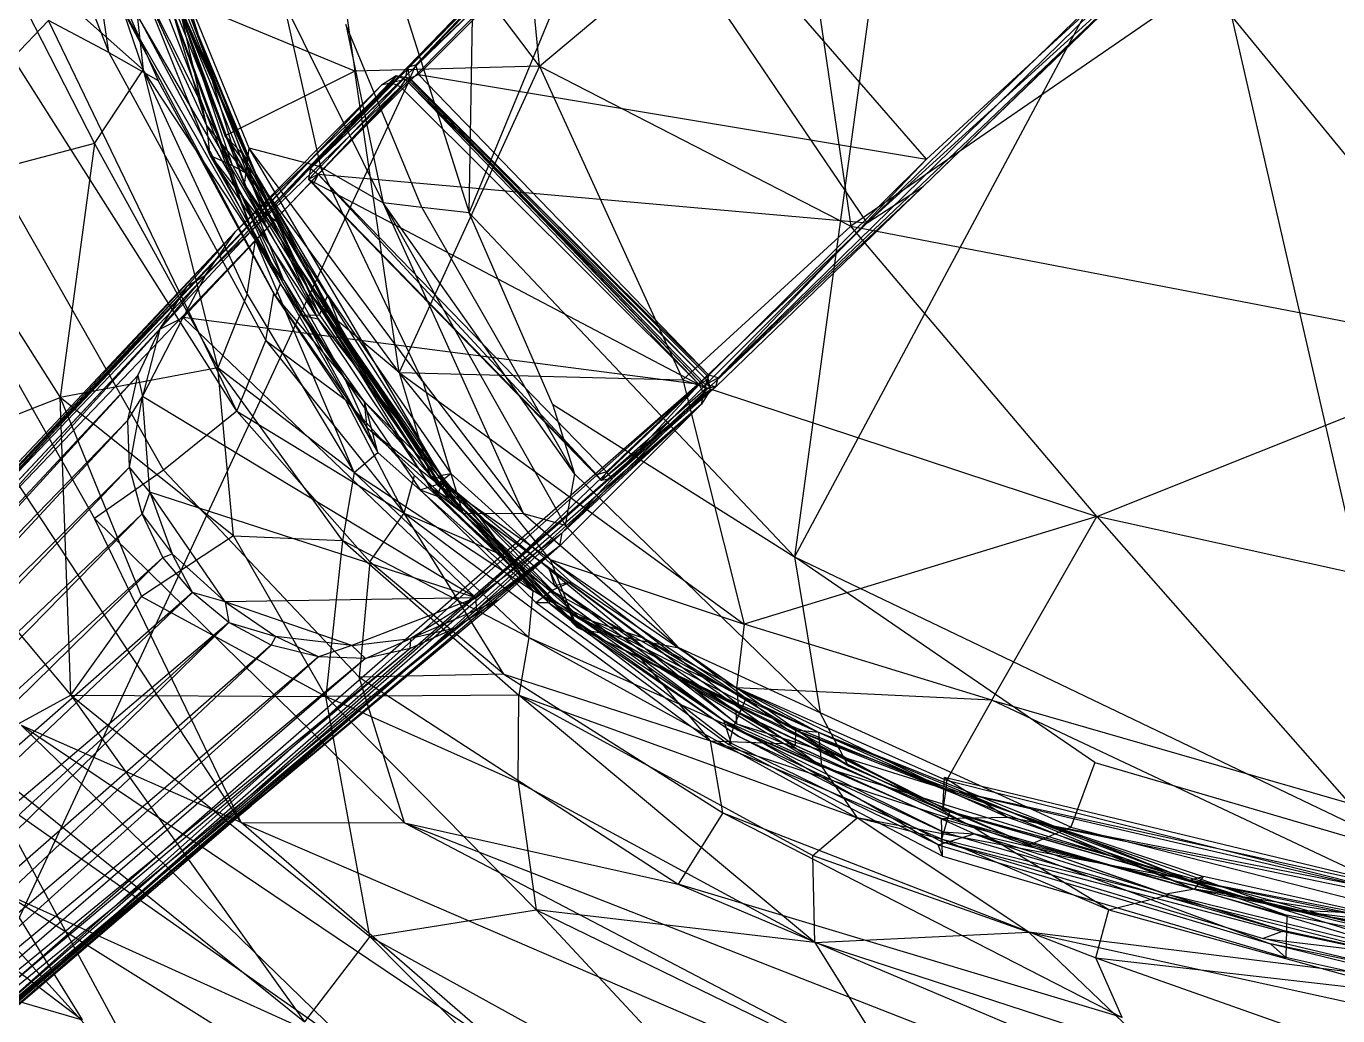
# Model space of a CAD drawing. Extents: x 11992 to 29481, y -6727 to 6811.
# Drawn here: x 17028.3 to 17141.1, y -1357.7 to -1272.6 of the extents above; entities that cross this region are included whole.
import ezdxf

# ---------------------------------------------------------------- set-up
doc = ezdxf.new("R2010")
doc.units = 0
doc.header["$MEASUREMENT"] = 0
doc.layers.get('0').update_dxf_attribs({"color": 8, "linetype": 'CONTINUOUS'})

msp = doc.modelspace()

# ---------------------------------------------------------------- linework, layer by layer
for p, q in [((17066.38, -1288.69, -2066.85), (17070.26, -1058.35, -2066.75)), ((17066.38, -1288.69, -2066.85), (17114.25, -1172.53, -2064.05)), ((17114.25, -1172.53, -2064.05), (17094.37, -1318.26, -2065.02)), ((17072.42, -1276.05, -1987.05), (17067.12, -1219.54, -1983.38)), ((17061.8, -1275.95, -2066.36), (17098.42, -1238.43, -2066.03)), ((17052.62, -1249.84, -1991.11), (17056.55, -1276.49, -1994.28)), ((17072.42, -1276.05, -1987.05), (17052.62, -1249.84, -1991.11)), ((17031.07, -1255.19, -1947.44), (17038.34, -1276.37, -1948.27)), ((17043.82, -1281.18, -2006.27), (17036.13, -1255.57, -2007.04)), ((17128.14, -1255.13, -2063.41), (17094.37, -1318.26, -2065.02)), ((17128.14, -1255.13, -2063.41), (17148.58, -1344.26, -2063.88)), ((17061.08, -1276.14, -2067.15), (17080.25, -1256.31, -2067.24)), ((17061.8, -1275.95, -2066.36), (17080.25, -1256.31, -2067.24)), ((17061.8, -1275.95, -2066.36), (17081.98, -1256.72, -2065.64)), ((17062.02, -1276.79, -2065.98), (17081.98, -1256.72, -2065.64)), ((17105.71, -1284.06, -2065.64), (17081.98, -1256.72, -2065.64)), ((17028.69, -1257.78, -2058.94), (17035.37, -1274.9, -2059.13)), ((17072.42, -1276.05, -1987.05), (17094.45, -1257.58, -1979.5)), ((17094.45, -1257.58, -1979.5), (17099.22, -1289.81, -1982.55)), ((17052.72, -1284.85, -2112.26), (17079.7, -1258.65, -2113.77)), ((17053.38, -1285.36, -2113.44), (17079.7, -1258.65, -2113.77)), ((17100.61, -1289.53, -2113.77), (17079.7, -1258.65, -2113.77)), ((17052.72, -1284.85, -2112.26), (17077.36, -1259.59, -2112.16)), ((17061.08, -1276.14, -2067.15), (17077.36, -1259.59, -2112.16)), ((17036.72, -1262.07, -1978.47), (17038.34, -1276.37, -1948.27)), ((17036.72, -1262.07, -1978.47), (17047.98, -1291.04, -1978.6)), ((17047.98, -1291.04, -1978.6), (17037.53, -1262.26, -2010.36)), ((17037.53, -1262.26, -2010.36), (17046.46, -1286.49, -2024.39)), ((17050.44, -1294.5, -2005.25), (17037.53, -1262.26, -2010.36)), ((17024.74, -1264.33, -1905.97), (17038.34, -1276.37, -1948.27)), ((17024.74, -1264.33, -1905.97), (17034.13, -1282.71, -1913.79)), ((17033.84, -1264.15, -2053.99), (17039.62, -1277.29, -2054.26)), ((17035.37, -1274.9, -2059.13), (17033.84, -1264.15, -2053.99)), ((17039.24, -1264.59, -2012.28), (17047.65, -1285.53, -2013.67)), ((17046.01, -1284.62, -2012.48), (17039.24, -1264.59, -2012.28)), ((17126.93, -1264.55, -2066), (17087.8, -1302.88, -2066.36)), ((17126.93, -1264.55, -2066), (17105.71, -1284.06, -2065.64)), ((17046.75, -1341.13, -2070.78), (16996.96, -1265.52, -2070.35)), ((17125.34, -1265.46, -2113.59), (17100.61, -1289.53, -2113.77)), ((17059.34, -1266.45, -2066.95), (17066.38, -1288.69, -2066.85)), ((17087.6, -1303.65, -2067.2), (17125.99, -1266.53, -2067.24)), ((17087.8, -1302.88, -2066.36), (17125.99, -1266.53, -2067.24)), ((17126.41, -1266.1, -2112.63), (17100.61, -1289.53, -2113.77)), ((17126.41, -1266.1, -2112.63), (17105.43, -1286.41, -2112.22)), ((17125.99, -1266.53, -2067.24), (17105.43, -1286.41, -2112.22)), ((17007.85, -1268.55, -2069.93), (17034.14, -1314.98, -2070.36)), ((17043.82, -1281.18, -2006.27), (17038.13, -1268.94, -2007.81)), ((17038.13, -1268.94, -2007.81), (17046.01, -1284.62, -2012.48)), ((17044.1, -1283.74, -2008.18), (17038.13, -1268.94, -2007.81)), ((17129.62, -1268.9, -1974.66), (17099.22, -1289.81, -1982.55)), ((17129.62, -1268.9, -1974.66), (17155.69, -1300.72, -1976.81)), ((17050.15, -1294.77, -2048.01), (17036.1, -1270.27, -2054.07)), ((17049.71, -1295.84, -2054.86), (17036.1, -1270.27, -2054.07)), ((17040.82, -1269.46, -2012.16), (17047.06, -1286.28, -2013.65)), ((17040.82, -1269.46, -2012.16), (17048.6, -1288.5, -2012.23)), ((17047.41, -1284.18, -2007.78), (17040.98, -1270.05, -2006.82)), ((17056.55, -1276.49, -1994.28), (17040.98, -1270.05, -2006.82)), ((17045.38, -1282.05, -2006.88), (17040.98, -1270.05, -2006.82)), ((17041.76, -1270.1, -2012.37), (17046.63, -1282.97, -2012.84)), ((17047.39, -1285, -2012.88), (17041.76, -1270.1, -2012.37)), ((17047.45, -1283.11, -2027.38), (17041.89, -1269.53, -2022.95)), ((17047.06, -1286.28, -2013.65), (17041.89, -1269.53, -2022.95)), ((17041.41, -1270.73, -2006.81), (17048.95, -1287.46, -2007.07)), ((17043.82, -1281.18, -2006.27), (17041.41, -1270.73, -2006.81)), ((17047.41, -1284.18, -2007.78), (17042.13, -1271.17, -2007.78)), ((17042.13, -1271.17, -2007.78), (17047.97, -1285.22, -2007.86)), ((17050.38, -1270.48, -2055.82), (17058.99, -1287.81, -2061.53)), ((17050.38, -1270.48, -2055.82), (17053.58, -1284.72, -2050.11)), ((17027.12, -1275.34, -2065.5), (17030.18, -1272.13, -2062.49)), ((17035.37, -1274.9, -2059.13), (17030.18, -1272.13, -2062.49)), ((17046.4, -1305.75, -2064.95), (17030.18, -1272.13, -2062.49)), ((17037.96, -1271.91, -2047.29), (17050.15, -1294.77, -2048.01)), ((17046.46, -1286.49, -2024.39), (17037.96, -1271.91, -2047.29)), ((17062.29, -1288.23, -2065.4), (17055.77, -1272.47, -2065.23)), ((17055.77, -1272.47, -2065.23), (17058.99, -1287.81, -2061.53)), ((17035.37, -1274.9, -2059.13), (17039.62, -1277.29, -2054.26)), ((17035.37, -1274.9, -2059.13), (17048.89, -1299.65, -2059.83)), ((17046.4, -1305.75, -2064.95), (17027.12, -1275.34, -2065.5)), ((17072.42, -1276.05, -1987.05), (17056.55, -1276.49, -1994.28)), ((17072.42, -1276.05, -1987.05), (17060.36, -1302.41, -2001.41)), ((17061.08, -1276.14, -2067.15), (17061.8, -1275.95, -2066.36)), ((17061.8, -1275.95, -2066.36), (17061.24, -1277.14, -2066.46)), ((17062.02, -1276.79, -2065.98), (17061.8, -1275.95, -2066.36)), ((17072.42, -1276.05, -1987.05), (17084.75, -1303.04, -1989.67)), ((17072.42, -1276.05, -1987.05), (17099.22, -1289.81, -1982.55)), ((17060.1, -1276.88, -2067.28), (17002.1, -1337.64, -2360.91)), ((17060.1, -1276.88, -2067.28), (17003.16, -1337.84, -2360.97)), ((17061.3, -1277.13, -2067.17), (17003.16, -1337.84, -2360.97)), ((17020.79, -1276.98, -2068.55), (17040.08, -1310.81, -2069.04)), ((17061.3, -1277.13, -2067.17), (17023.64, -1357.91, -2361.45)), ((17034.13, -1282.71, -1913.79), (17038.34, -1276.37, -1948.27)), ((17047.98, -1291.04, -1978.6), (17038.34, -1276.37, -1948.27)), ((17038.34, -1276.37, -1948.27), (17044.76, -1302.02, -1915.23)), ((17047.28, -1295.66, -1948.66), (17038.34, -1276.37, -1948.27)), ((17056.55, -1276.49, -1994.28), (17045.38, -1282.05, -2006.88)), ((17060.91, -1276.98, -2067.1), (17052.55, -1285.82, -2112.65)), ((17061.08, -1276.14, -2067.15), (17052.72, -1284.85, -2112.26)), ((17052.72, -1284.85, -2112.26), (17060.91, -1276.98, -2067.1)), ((17060.36, -1302.41, -2001.41), (17056.55, -1276.49, -1994.28)), ((17060.1, -1276.88, -2067.28), (17058.82, -1277.69, -2067.13)), ((17060.1, -1276.88, -2067.28), (17059.66, -1277.5, -2066.26)), ((17060.91, -1277.21, -2066.29), (17059.66, -1277.5, -2066.26)), ((17061.3, -1277.13, -2067.17), (17060.1, -1276.88, -2067.28)), ((17060.91, -1277.21, -2066.29), (17060.1, -1276.88, -2067.28)), ((17060.91, -1277.21, -2066.29), (17060.48, -1277.83, -2065.84)), ((17061.08, -1276.14, -2067.15), (17060.91, -1276.98, -2067.1)), ((17061.24, -1277.14, -2066.46), (17060.91, -1276.98, -2067.1)), ((17086.77, -1303.78, -2067.17), (17060.91, -1276.98, -2067.1)), ((17061.3, -1277.13, -2067.17), (17060.91, -1277.21, -2066.29)), ((17060.91, -1277.21, -2066.29), (17086.82, -1303.08, -2066.33)), ((17060.91, -1277.21, -2066.29), (17086.17, -1303.45, -2065.83)), ((17061.08, -1276.14, -2067.15), (17061.24, -1277.14, -2066.46)), ((17062.02, -1276.79, -2065.98), (17061.24, -1277.14, -2066.46)), ((17086.71, -1303.46, -2066.49), (17061.24, -1277.14, -2066.46)), ((17087, -1302.65, -2065.99), (17061.24, -1277.14, -2066.46)), ((17086.77, -1303.78, -2067.17), (17061.24, -1277.14, -2066.46)), ((17061.3, -1277.13, -2067.17), (17086.82, -1303.08, -2066.33)), ((17061.3, -1277.13, -2067.17), (17086.88, -1302.73, -2067.23)), ((17062.02, -1276.79, -2065.98), (17105.71, -1284.06, -2065.64)), ((17062.02, -1276.79, -2065.98), (17087, -1302.65, -2065.99)), ((17058.82, -1277.69, -2067.13), (16993.86, -1345.97, -2399.01)), ((17058.82, -1277.69, -2067.13), (17002.1, -1337.64, -2360.91)), ((17049.58, -1295.62, -2054.85), (17039.62, -1277.29, -2054.26)), ((17060.48, -1277.83, -2065.84), (17041.76, -1297.68, -2065.78)), ((17043.7, -1294.04, -2066), (17059.66, -1277.5, -2066.26)), ((17060.48, -1277.83, -2065.84), (17043.7, -1294.04, -2066)), ((17046.26, -1290.29, -2067.01), (17059.66, -1277.5, -2066.26)), ((17046.26, -1290.29, -2067.01), (17058.82, -1277.69, -2067.13)), ((17059.66, -1277.5, -2066.26), (17058.82, -1277.69, -2067.13)), ((17060.48, -1277.83, -2065.84), (17059.66, -1277.5, -2066.26)), ((17060.48, -1277.83, -2065.84), (17086.17, -1303.45, -2065.83)), ((17048.81, -1289.75, -2007.24), (17043.82, -1281.18, -2006.27)), ((17043.82, -1281.18, -2006.27), (17048.95, -1287.46, -2007.07)), ((17044.1, -1283.74, -2008.18), (17043.82, -1281.18, -2006.27)), ((17034.13, -1282.71, -1913.79), (17019.69, -1286.56, -1853.44)), ((17034.13, -1282.71, -1913.79), (17031.18, -1304.55, -1856.57)), ((17034.13, -1282.71, -1913.79), (17044.76, -1302.02, -1915.23)), ((17060.36, -1302.41, -2001.41), (17045.38, -1282.05, -2006.88)), ((17053.76, -1296.87, -2005.03), (17045.38, -1282.05, -2006.88)), ((17045.38, -1282.05, -2006.88), (17052.76, -1295.66, -2008.06)), ((17045.38, -1282.05, -2006.88), (17047.41, -1284.18, -2007.78)), ((17051.95, -1297.48, -2009.05), (17044.1, -1283.74, -2008.18)), ((17044.1, -1283.74, -2008.18), (17053.39, -1297.79, -2013.46)), ((17044.1, -1283.74, -2008.18), (17046.01, -1284.62, -2012.48)), ((17044.1, -1283.74, -2008.18), (17048.81, -1289.75, -2007.24)), ((17048.6, -1288.5, -2012.23), (17046.63, -1282.97, -2012.84)), ((17049.94, -1289.51, -2013.15), (17046.63, -1282.97, -2012.84)), ((17047.06, -1286.28, -2013.65), (17047.45, -1283.11, -2027.38)), ((17062.4, -1303.18, -2048.01), (17047.45, -1283.11, -2027.38)), ((17053.58, -1284.72, -2050.11), (17047.45, -1283.11, -2027.38)), ((17065.82, -1314.52, -2032.78), (17047.45, -1283.11, -2027.38)), ((17046.01, -1284.62, -2012.48), (17053.39, -1297.79, -2013.46)), ((17046.01, -1284.62, -2012.48), (17047.65, -1285.53, -2013.67)), ((17056.3, -1300.21, -2013.81), (17047.39, -1285, -2012.88)), ((17047.39, -1285, -2012.88), (17047.65, -1285.53, -2013.67)), ((17055.38, -1299.23, -2007.39), (17047.41, -1284.18, -2007.78)), ((17047.41, -1284.18, -2007.78), (17052.76, -1295.66, -2008.06)), ((17052.72, -1284.85, -2112.26), (17052.55, -1285.82, -2112.65)), ((17052.72, -1284.85, -2112.26), (17053.38, -1285.36, -2113.44)), ((17062.4, -1303.18, -2048.01), (17053.58, -1284.72, -2050.11)), ((17053.58, -1284.72, -2050.11), (17058.99, -1287.81, -2061.53)), ((17087, -1302.65, -2065.99), (17105.71, -1284.06, -2065.64)), ((17087.8, -1302.88, -2066.36), (17105.71, -1284.06, -2065.64)), ((17056.3, -1300.21, -2013.81), (17047.65, -1285.53, -2013.67)), ((17053.39, -1297.79, -2013.46), (17047.65, -1285.53, -2013.67)), ((17064.19, -1311.58, -2015.83), (17047.65, -1285.53, -2013.67)), ((17054.22, -1295.75, -2006.81), (17047.97, -1285.22, -2007.86)), ((17048.95, -1287.46, -2007.07), (17047.97, -1285.22, -2007.86)), ((17050.72, -1290.06, -2008.13), (17047.97, -1285.22, -2007.86)), ((17053.38, -1285.36, -2113.44), (17052.55, -1285.82, -2112.65)), ((17052.99, -1286.19, -2113.19), (17052.55, -1285.82, -2112.65)), ((17077.76, -1311.7, -2112.68), (17052.55, -1285.82, -2112.65)), ((17086.77, -1303.78, -2067.17), (17052.55, -1285.82, -2112.65)), ((17053.38, -1285.36, -2113.44), (17052.99, -1286.19, -2113.19)), ((17052.99, -1286.19, -2113.19), (17077.36, -1311.22, -2113.21)), ((17052.99, -1286.19, -2113.19), (17077.76, -1311.7, -2112.68)), ((17053.38, -1285.36, -2113.44), (17100.61, -1289.53, -2113.77)), ((17053.38, -1285.36, -2113.44), (17078.18, -1310.96, -2113.41)), ((17053.38, -1285.36, -2113.44), (17077.36, -1311.22, -2113.21)), ((17019.69, -1286.56, -1853.44), (17031.18, -1304.55, -1856.57)), ((17050.44, -1294.5, -2005.25), (17046.46, -1286.49, -2024.39)), ((17046.46, -1286.49, -2024.39), (17050.15, -1294.77, -2048.01)), ((17046.46, -1286.49, -2024.39), (17055.73, -1303.04, -2021.26)), ((17047.06, -1286.28, -2013.65), (17065.82, -1314.52, -2032.78)), ((17047.06, -1286.28, -2013.65), (17048.6, -1288.5, -2012.23)), ((17063.07, -1312.36, -2014.02), (17047.06, -1286.28, -2013.65)), ((17078.68, -1311.52, -2112.3), (17105.43, -1286.41, -2112.22)), ((17087.6, -1303.65, -2067.2), (17105.43, -1286.41, -2112.22)), ((17100.61, -1289.53, -2113.77), (17105.43, -1286.41, -2112.22)), ((17048.6, -1288.5, -2012.23), (17049.94, -1289.51, -2013.15)), ((17056.24, -1300.18, -2013.81), (17048.6, -1288.5, -2012.23)), ((17064.59, -1313.25, -2013.75), (17048.6, -1288.5, -2012.23)), ((17048.81, -1289.75, -2007.24), (17048.95, -1287.46, -2007.07)), ((17053.51, -1297.45, -2006.32), (17048.95, -1287.46, -2007.07)), ((17062.29, -1288.23, -2065.4), (17058.99, -1287.81, -2061.53)), ((17075.45, -1311.13, -2063.78), (17058.99, -1287.81, -2061.53)), ((17071.04, -1314.54, -2053.5), (17058.99, -1287.81, -2061.53)), ((17058.99, -1287.81, -2061.53), (17074.63, -1315.55, -2058.73)), ((17062.29, -1288.23, -2065.4), (17075.45, -1311.13, -2063.78)), ((17066.38, -1288.69, -2066.85), (17062.29, -1288.23, -2065.4)), ((17056.24, -1300.18, -2013.81), (17049.94, -1289.51, -2013.15)), ((17073.53, -1305.14, -2065.24), (17066.38, -1288.69, -2066.85)), ((17066.38, -1288.69, -2066.85), (17094.37, -1318.26, -2065.02)), ((17078.18, -1310.96, -2113.41), (17100.61, -1289.53, -2113.77)), ((17078.68, -1311.52, -2112.3), (17100.61, -1289.53, -2113.77)), ((17046.26, -1290.29, -2067.01), (16993.86, -1345.97, -2399.01)), ((17046.26, -1290.29, -2067.01), (17011.41, -1327.81, -2268.07)), ((17042.15, -1294.97, -2067.07), (17046.26, -1290.29, -2067.01)), ((17043.7, -1294.04, -2066), (17046.26, -1290.29, -2067.01)), ((17048.81, -1289.75, -2007.24), (17053.51, -1297.45, -2006.32)), ((17055.84, -1299.87, -2007.46), (17050.72, -1290.06, -2008.13)), ((17084.75, -1303.04, -1989.67), (17099.22, -1289.81, -1982.55)), ((17120.36, -1314.81, -1984.71), (17099.22, -1289.81, -1982.55)), ((17099.22, -1289.81, -1982.55), (17155.69, -1300.72, -1976.81)), ((17047.28, -1295.66, -1948.66), (17047.98, -1291.04, -1978.6)), ((17047.98, -1291.04, -1978.6), (17058.52, -1309.3, -1981.8)), ((17050.44, -1294.5, -2005.25), (17047.98, -1291.04, -1978.6)), ((17056.49, -1311.01, -1947.76), (17047.98, -1291.04, -1978.6)), ((17039.76, -1298.69, -2066.68), (17043.7, -1294.04, -2066)), ((17043.7, -1294.04, -2066), (17041.76, -1297.68, -2065.78)), ((17042.15, -1294.97, -2067.07), (17043.7, -1294.04, -2066)), ((17042.15, -1294.97, -2067.07), (16985.63, -1356.51, -2399)), ((17042.15, -1294.97, -2067.07), (17011.41, -1327.81, -2268.07)), ((17039.76, -1298.69, -2066.68), (17042.15, -1294.97, -2067.07)), ((17049.71, -1295.84, -2054.86), (17050.15, -1294.77, -2048.01)), ((17057.37, -1304.94, -2046.91), (17050.15, -1294.77, -2048.01)), ((17055.73, -1303.04, -2021.26), (17050.15, -1294.77, -2048.01)), ((17050.44, -1294.5, -2005.25), (17058.52, -1309.3, -1981.8)), ((17050.44, -1294.5, -2005.25), (17055.73, -1303.04, -2021.26)), ((17047.28, -1295.66, -1948.66), (17044.76, -1302.02, -1915.23)), ((17047.28, -1295.66, -1948.66), (17056.49, -1311.01, -1947.76)), ((17048.89, -1299.65, -2059.83), (17049.58, -1295.62, -2054.85)), ((17055.7, -1304.73, -2055.17), (17049.58, -1295.62, -2054.85)), ((17049.71, -1295.84, -2054.86), (17057.37, -1304.94, -2046.91)), ((17049.71, -1295.84, -2054.86), (17057.61, -1307.16, -2055.28)), ((17052.76, -1295.66, -2008.06), (17063.81, -1311.5, -2007.58)), ((17055.38, -1299.23, -2007.39), (17052.76, -1295.66, -2008.06)), ((17063.01, -1311.31, -2006.31), (17052.76, -1295.66, -2008.06)), ((17053.76, -1296.87, -2005.03), (17052.76, -1295.66, -2008.06)), ((17053.51, -1297.45, -2006.32), (17054.22, -1295.75, -2006.81)), ((17054.22, -1295.75, -2006.81), (17064.8, -1311.09, -2006.82)), ((17055.84, -1299.87, -2007.46), (17054.22, -1295.75, -2006.81)), ((17051.95, -1297.48, -2009.05), (17053.51, -1297.45, -2006.32)), ((17051.95, -1297.48, -2009.05), (17053.39, -1297.79, -2013.46)), ((17051.95, -1297.48, -2009.05), (17062.17, -1312.51, -2009.22)), ((17053.51, -1297.45, -2006.32), (17063.58, -1312.03, -2006.21)), ((17060.36, -1302.41, -2001.41), (17053.76, -1296.87, -2005.03)), ((17053.76, -1296.87, -2005.03), (17063.01, -1311.31, -2006.31)), ((17038.28, -1304.47, -2065.87), (17041.76, -1297.68, -2065.78)), ((17039.76, -1298.69, -2066.68), (17041.76, -1297.68, -2065.78)), ((17066.94, -1321.8, -2065.77), (17041.76, -1297.68, -2065.78)), ((17086.17, -1303.45, -2065.83), (17041.76, -1297.68, -2065.78)), ((17063.63, -1313.04, -2014.11), (17053.39, -1297.79, -2013.46)), ((17053.39, -1297.79, -2013.46), (17064.19, -1311.58, -2015.83)), ((17039.76, -1298.69, -2066.68), (16982.91, -1361.35, -2399)), ((17039.76, -1298.69, -2066.68), (16985.63, -1356.51, -2399)), ((17037.88, -1302.68, -2067.05), (17039.76, -1298.69, -2066.68)), ((17039.76, -1298.69, -2066.68), (17038.28, -1304.47, -2065.87)), ((17046.4, -1305.75, -2064.95), (17048.89, -1299.65, -2059.83)), ((17048.89, -1299.65, -2059.83), (17060.77, -1314.52, -2060.33)), ((17048.89, -1299.65, -2059.83), (17055.7, -1304.73, -2055.17)), ((17055.38, -1299.23, -2007.39), (17063.81, -1311.5, -2007.58)), ((17055.84, -1299.87, -2007.46), (17063.68, -1311.31, -2007.56)), ((17056.24, -1300.18, -2013.81), (17064.59, -1313.25, -2013.75)), ((17056.3, -1300.21, -2013.81), (17064.19, -1311.58, -2015.83)), ((17056.3, -1300.21, -2013.81), (17064.1, -1312.4, -2013.76)), ((17120.36, -1314.81, -1984.71), (17155.69, -1300.72, -1976.81)), ((17044.76, -1302.02, -1915.23), (17031.18, -1304.55, -1856.57)), ((17046.09, -1316.46, -1878.38), (17044.76, -1302.02, -1915.23)), ((17055.49, -1316.87, -1914.84), (17044.76, -1302.02, -1915.23)), ((17056.49, -1311.01, -1947.76), (17044.76, -1302.02, -1915.23)), ((17037.88, -1302.68, -2067.05), (16982.91, -1361.35, -2399)), ((17037.88, -1302.68, -2067.05), (16988.33, -1356.83, -2360.55)), ((17086.88, -1302.73, -2067.23), (17023.56, -1359.33, -2362.91)), ((17086.88, -1302.73, -2067.23), (17023.64, -1357.91, -2361.45)), ((17037.01, -1306.5, -2066.65), (17037.88, -1302.68, -2067.05)), ((17037.88, -1302.68, -2067.05), (17038.28, -1304.47, -2065.87)), ((17057.37, -1304.94, -2046.91), (17055.73, -1303.04, -2021.26)), ((17058.52, -1309.3, -1981.8), (17055.73, -1303.04, -2021.26)), ((17060.36, -1302.41, -2001.41), (17063.01, -1311.31, -2006.31)), ((17060.36, -1302.41, -2001.41), (17084.75, -1303.04, -1989.67)), ((17060.36, -1302.41, -2001.41), (17090.02, -1324.07, -1997.03)), ((17073.33, -1318.5, -2003.22), (17060.36, -1302.41, -2001.41)), ((17062.4, -1303.18, -2048.01), (17065.82, -1314.52, -2032.78)), ((17062.4, -1303.18, -2048.01), (17071.04, -1314.54, -2053.5)), ((17084.75, -1303.04, -1989.67), (17120.36, -1314.81, -1984.71)), ((17084.75, -1303.04, -1989.67), (17090.02, -1324.07, -1997.03)), ((17086.82, -1303.08, -2066.33), (17086.17, -1303.45, -2065.83)), ((17086.82, -1303.08, -2066.33), (17086.55, -1304.23, -2066.25)), ((17087, -1302.65, -2065.99), (17086.71, -1303.46, -2066.49)), ((17087.8, -1302.88, -2066.36), (17086.71, -1303.46, -2066.49)), ((17086.88, -1302.73, -2067.23), (17086.82, -1303.08, -2066.33)), ((17086.82, -1303.08, -2066.33), (17087.12, -1303.93, -2067.29)), ((17086.88, -1302.73, -2067.23), (17087.12, -1303.93, -2067.29)), ((17087.8, -1302.88, -2066.36), (17087, -1302.65, -2065.99)), ((17087.6, -1303.65, -2067.2), (17087.8, -1302.88, -2066.36)), ((17087.12, -1303.93, -2067.29), (17021.79, -1361.49, -2366.89)), ((17087.12, -1303.93, -2067.29), (17023.56, -1359.33, -2362.91)), ((17066.94, -1321.8, -2065.77), (17086.17, -1303.45, -2065.83)), ((17074.37, -1316.21, -2066.03), (17086.17, -1303.45, -2065.83)), ((17086.55, -1304.23, -2066.25), (17074.37, -1316.21, -2066.03)), ((17087.6, -1303.65, -2067.2), (17077.76, -1311.7, -2112.68)), ((17086.77, -1303.78, -2067.17), (17077.76, -1311.7, -2112.68)), ((17078.68, -1311.52, -2112.3), (17087.6, -1303.65, -2067.2)), ((17086.55, -1304.23, -2066.25), (17086.17, -1303.45, -2065.83)), ((17087.12, -1303.93, -2067.29), (17086.35, -1305.14, -2067.1)), ((17086.35, -1305.14, -2067.1), (17086.55, -1304.23, -2066.25)), ((17087.12, -1303.93, -2067.29), (17086.55, -1304.23, -2066.25)), ((17087.6, -1303.65, -2067.2), (17086.71, -1303.46, -2066.49)), ((17086.77, -1303.78, -2067.17), (17086.71, -1303.46, -2066.49)), ((17087.6, -1303.65, -2067.2), (17086.77, -1303.78, -2067.17)), ((17015.72, -1310.66, -1801.22), (17031.18, -1304.55, -1856.57)), ((17086.35, -1305.14, -2067.1), (17021.79, -1361.49, -2366.89)), ((17046.09, -1316.46, -1878.38), (17031.18, -1304.55, -1856.57)), ((17031.18, -1304.55, -1856.57), (17038.18, -1321.69, -1838.96)), ((17032.1, -1330.15, -1803.24), (17031.18, -1304.55, -1856.57)), ((17037.01, -1306.5, -2066.65), (17038.28, -1304.47, -2065.87)), ((17037.14, -1310.56, -2066.64), (17038.28, -1304.47, -2065.87)), ((17066.94, -1321.8, -2065.77), (17038.28, -1304.47, -2065.87)), ((17038.89, -1312.7, -2065.8), (17038.28, -1304.47, -2065.87)), ((17055.7, -1304.73, -2055.17), (17060.77, -1314.52, -2060.33)), ((17055.7, -1304.73, -2055.17), (17061.68, -1311.27, -2055.45)), ((17057.37, -1304.94, -2046.91), (17067.27, -1314.8, -2046.63)), ((17057.61, -1307.16, -2055.28), (17057.37, -1304.94, -2046.91)), ((17058.52, -1309.3, -1981.8), (17057.37, -1304.94, -2046.91)), ((17071.87, -1321.19, -1991.8), (17057.37, -1304.94, -2046.91)), ((17086.35, -1305.14, -2067.1), (17061.1, -1327.83, -2162.83)), ((17073.53, -1305.14, -2065.24), (17094.37, -1318.26, -2065.02)), ((17073.53, -1305.14, -2065.24), (17075.45, -1311.13, -2063.78)), ((17086.35, -1305.14, -2067.1), (17074.17, -1317.31, -2067.04)), ((17086.35, -1305.14, -2067.1), (17074.37, -1316.21, -2066.03)), ((17037.01, -1306.5, -2066.65), (16987.56, -1359.82, -2360.64)), ((17037.01, -1306.5, -2066.65), (16988.33, -1356.83, -2360.55)), ((17037.14, -1310.56, -2066.64), (17037.01, -1306.5, -2066.65)), ((17046.4, -1305.75, -2064.95), (17040.08, -1310.81, -2069.04)), ((17046.4, -1305.75, -2064.95), (17060.77, -1314.52, -2060.33)), ((17046.4, -1305.75, -2064.95), (17057.83, -1318.7, -2065.3)), ((17057.61, -1307.16, -2055.28), (17067.27, -1314.8, -2046.63)), ((17057.61, -1307.16, -2055.28), (17075.74, -1323.4, -2055.99)), ((17056.49, -1311.01, -1947.76), (17058.52, -1309.3, -1981.8)), ((17058.52, -1309.3, -1981.8), (17071.87, -1321.19, -1991.8)), ((17037.14, -1310.56, -2066.64), (16987.31, -1362.88, -2361.66)), ((17037.14, -1310.56, -2066.64), (16987.56, -1359.82, -2360.64)), ((17015.72, -1310.66, -1801.22), (17032.1, -1330.15, -1803.24)), ((17040.08, -1310.81, -2069.04), (17034.14, -1314.98, -2070.36)), ((17038.25, -1314.58, -2066.63), (17037.14, -1310.56, -2066.64)), ((17038.89, -1312.7, -2065.8), (17037.14, -1310.56, -2066.64)), ((17040.08, -1310.81, -2069.04), (17056.91, -1328.61, -2069.37)), ((17056.49, -1311.01, -1947.76), (17055.49, -1316.87, -1914.84)), ((17056.49, -1311.01, -1947.76), (17071.52, -1325.19, -1953.04)), ((17056.49, -1311.01, -1947.76), (17071.87, -1321.19, -1991.8)), ((17078.18, -1310.96, -2113.41), (17077.36, -1311.22, -2113.21)), ((17078.18, -1310.96, -2113.41), (17077.76, -1311.7, -2112.68)), ((17078.68, -1311.52, -2112.3), (17078.18, -1310.96, -2113.41)), ((17060.77, -1314.52, -2060.33), (17061.68, -1311.27, -2055.45)), ((17069.18, -1318.1, -2055.75), (17061.68, -1311.27, -2055.45)), ((17062.17, -1312.51, -2009.22), (17063.58, -1312.03, -2006.21)), ((17063.01, -1311.31, -2006.31), (17075.65, -1324.32, -2008.95)), ((17063.01, -1311.31, -2006.31), (17063.81, -1311.5, -2007.58)), ((17073.33, -1318.5, -2003.22), (17063.01, -1311.31, -2006.31)), ((17063.58, -1312.03, -2006.21), (17064.8, -1311.09, -2006.82)), ((17073.46, -1321.16, -2005.58), (17063.58, -1312.03, -2006.21)), ((17063.63, -1313.04, -2014.11), (17064.19, -1311.58, -2015.83)), ((17063.68, -1311.31, -2007.56), (17064.8, -1311.09, -2006.82)), ((17073.72, -1320.73, -2006.84), (17063.68, -1311.31, -2007.56)), ((17073.26, -1319.34, -2008.35), (17063.81, -1311.5, -2007.58)), ((17075.65, -1324.32, -2008.95), (17063.81, -1311.5, -2007.58)), ((17063.81, -1311.5, -2007.58), (17073.72, -1320.73, -2006.84)), ((17064.19, -1311.58, -2015.83), (17064.1, -1312.4, -2013.76)), ((17064.19, -1311.58, -2015.83), (17073.19, -1322.19, -2013.96)), ((17064.8, -1311.09, -2006.82), (17075.12, -1320.42, -2006.51)), ((17075.45, -1311.13, -2063.78), (17074.63, -1315.55, -2058.73)), ((17075.45, -1311.13, -2063.78), (17096.56, -1331.67, -2062.76)), ((17077.76, -1311.7, -2112.68), (17077.36, -1311.22, -2113.21)), ((17078.68, -1311.52, -2112.3), (17077.76, -1311.7, -2112.68)), ((17038.89, -1312.7, -2065.8), (17038.25, -1314.58, -2066.63)), ((17066.94, -1321.8, -2065.77), (17038.89, -1312.7, -2065.8)), ((17045.38, -1322.13, -2065.8), (17038.89, -1312.7, -2065.8)), ((17038.89, -1312.7, -2065.8), (17040.81, -1318.01, -2066.01)), ((17072.1, -1322.18, -2008.43), (17062.17, -1312.51, -2009.22)), ((17062.17, -1312.51, -2009.22), (17063.63, -1313.04, -2014.11)), ((17073.37, -1322.33, -2013.32), (17063.07, -1312.36, -2014.02)), ((17063.07, -1312.36, -2014.02), (17065.82, -1314.52, -2032.78)), ((17064.59, -1313.25, -2013.75), (17063.07, -1312.36, -2014.02)), ((17063.63, -1313.04, -2014.11), (17073.19, -1322.19, -2013.96)), ((17073.6, -1321.94, -2013.29), (17064.1, -1312.4, -2013.76)), ((17073.37, -1322.33, -2013.32), (17064.59, -1313.25, -2013.75)), ((17038.25, -1314.58, -2066.63), (16987.31, -1362.88, -2361.66)), ((17038.25, -1314.58, -2066.63), (16987.91, -1365.76, -2361.83)), ((17046.75, -1341.13, -2070.78), (17034.14, -1314.98, -2070.36)), ((17034.14, -1314.98, -2070.36), (17060.81, -1341.14, -2070.74)), ((17040.01, -1318.33, -2066.99), (17038.25, -1314.58, -2066.63)), ((17038.25, -1314.58, -2066.63), (17040.81, -1318.01, -2066.01)), ((17057.83, -1318.7, -2065.3), (17060.77, -1314.52, -2060.33)), ((17060.77, -1314.52, -2060.33), (17069.18, -1318.1, -2055.75)), ((17060.77, -1314.52, -2060.33), (17087.15, -1334.08, -2061.13)), ((17069.37, -1328.35, -2065.62), (17060.77, -1314.52, -2060.33)), ((17076.04, -1324.49, -2031.28), (17065.82, -1314.52, -2032.78)), ((17065.82, -1314.52, -2032.78), (17071.04, -1314.54, -2053.5)), ((17084.6, -1327.74, -2020.87), (17067.27, -1314.8, -2046.63)), ((17081.46, -1325.29, -2047.47), (17067.27, -1314.8, -2046.63)), ((17075.74, -1323.4, -2055.99), (17067.27, -1314.8, -2046.63)), ((17071.87, -1321.19, -1991.8), (17067.27, -1314.8, -2046.63)), ((17071.04, -1314.54, -2053.5), (17074.63, -1315.55, -2058.73)), ((17071.04, -1314.54, -2053.5), (17084.42, -1326.08, -2058.16)), ((17074.63, -1315.55, -2058.73), (17084.42, -1326.08, -2058.16)), ((17120.36, -1314.81, -1984.71), (17090.02, -1324.07, -1997.03)), ((17111.34, -1330.6, -1993.82), (17120.36, -1314.81, -1984.71)), ((17178.58, -1327.66, -1982.12), (17120.36, -1314.81, -1984.71)), ((17120.36, -1314.81, -1984.71), (17142.08, -1339.45, -1992.2)), ((17046.09, -1316.46, -1878.38), (17038.18, -1321.69, -1838.96)), ((17046.09, -1316.46, -1878.38), (17055.49, -1316.87, -1914.84)), ((17046.09, -1316.46, -1878.38), (17054.03, -1330.28, -1859.9)), ((17066.94, -1321.8, -2065.77), (17074.37, -1316.21, -2066.03)), ((17074.37, -1316.21, -2066.03), (17066.98, -1322.84, -2066.25)), ((17074.17, -1317.31, -2067.04), (17074.37, -1316.21, -2066.03)), ((17074.17, -1317.31, -2067.04), (17047.61, -1339.67, -2194.54)), ((17055.49, -1316.87, -1914.84), (17054.03, -1330.28, -1859.9)), ((17071.52, -1325.19, -1953.04), (17055.49, -1316.87, -1914.84)), ((17055.49, -1316.87, -1914.84), (17070.66, -1330.15, -1918.75)), ((17074.17, -1317.31, -2067.04), (17061.1, -1327.83, -2162.83)), ((17074.17, -1317.31, -2067.04), (17066.98, -1322.84, -2066.25)), ((17074.17, -1317.31, -2067.04), (17068.92, -1321.95, -2067.1)), ((17040.01, -1318.33, -2066.99), (16987.91, -1365.76, -2361.83)), ((17040.01, -1318.33, -2066.99), (16989.07, -1368.32, -2361.8)), ((17040.01, -1318.33, -2066.99), (17040.81, -1318.01, -2066.01)), ((17042.57, -1321.33, -2066.63), (17040.01, -1318.33, -2066.99)), ((17045.38, -1322.13, -2065.8), (17040.81, -1318.01, -2066.01)), ((17042.57, -1321.33, -2066.63), (17040.81, -1318.01, -2066.01)), ((17057.83, -1318.7, -2065.3), (17056.91, -1328.61, -2069.37)), ((17069.37, -1328.35, -2065.62), (17057.83, -1318.7, -2065.3)), ((17080.92, -1326.73, -2056.16), (17069.18, -1318.1, -2055.75)), ((17073.33, -1318.5, -2003.22), (17075.65, -1324.32, -2008.95)), ((17073.33, -1318.5, -2003.22), (17090.02, -1324.07, -1997.03)), ((17073.33, -1318.5, -2003.22), (17089.36, -1329.53, -2002.57)), ((17073.33, -1318.5, -2003.22), (17089.51, -1330.94, -2005.66)), ((17094.37, -1318.26, -2065.02), (17096.56, -1331.67, -2062.76)), ((17094.37, -1318.26, -2065.02), (17148.58, -1344.26, -2063.88)), ((17120.2, -1335.95, -2064.14), (17094.37, -1318.26, -2065.02)), ((17073.26, -1319.34, -2008.35), (17073.72, -1320.73, -2006.84)), ((17073.26, -1319.34, -2008.35), (17089.4, -1332.64, -2007.11)), ((17075.65, -1324.32, -2008.95), (17073.26, -1319.34, -2008.35)), ((17071.52, -1325.19, -1953.04), (17071.87, -1321.19, -1991.8)), ((17096.7, -1336.33, -1986.42), (17071.87, -1321.19, -1991.8)), ((17071.87, -1321.19, -1991.8), (17084.6, -1327.74, -2020.87)), ((17072.1, -1322.18, -2008.43), (17073.46, -1321.16, -2005.58)), ((17073.46, -1321.16, -2005.58), (17075.12, -1320.42, -2006.51)), ((17073.46, -1321.16, -2005.58), (17090.16, -1330.53, -2004.35)), ((17073.46, -1321.16, -2005.58), (17089.1, -1332.94, -2004.17)), ((17073.72, -1320.73, -2006.84), (17075.12, -1320.42, -2006.51)), ((17073.72, -1320.73, -2006.84), (17089.35, -1331.54, -2005.15)), ((17089.4, -1332.64, -2007.11), (17073.72, -1320.73, -2006.84)), ((17073.72, -1320.73, -2006.84), (17089.61, -1331.71, -2005.1)), ((17075.12, -1320.42, -2006.51), (17090.16, -1330.53, -2004.35)), ((17042.57, -1321.33, -2066.63), (16989.07, -1368.32, -2361.8)), ((17042.57, -1321.33, -2066.63), (16990.71, -1370.52, -2361.88)), ((17068.92, -1321.95, -2067.1), (17018.74, -1363.51, -2326.73)), ((17032.1, -1330.15, -1803.24), (17038.18, -1321.69, -1838.96)), ((17038.18, -1321.69, -1838.96), (17054.03, -1330.28, -1859.9)), ((17045.38, -1322.13, -2065.8), (17042.57, -1321.33, -2066.63)), ((17045.71, -1323.9, -2066.65), (17042.57, -1321.33, -2066.63)), ((17066.94, -1321.8, -2065.77), (17045.38, -1322.13, -2065.8)), ((17056.28, -1325.88, -2065.8), (17045.38, -1322.13, -2065.8)), ((17045.38, -1322.13, -2065.8), (17049.74, -1325.11, -2066.02)), ((17045.38, -1322.13, -2065.8), (17045.71, -1323.9, -2066.65)), ((17068.92, -1321.95, -2067.1), (17047.61, -1339.67, -2194.54)), ((17066.94, -1321.8, -2065.77), (17056.28, -1325.88, -2065.8)), ((17066.94, -1321.8, -2065.77), (17061.37, -1325.3, -2066.02)), ((17068.92, -1321.95, -2067.1), (17065.18, -1324.41, -2067.08)), ((17066.94, -1321.8, -2065.77), (17066.98, -1322.84, -2066.25)), ((17068.92, -1321.95, -2067.1), (17066.98, -1322.84, -2066.25)), ((17072.1, -1322.18, -2008.43), (17073.19, -1322.19, -2013.96)), ((17072.1, -1322.18, -2008.43), (17088.7, -1334.42, -2007.02)), ((17073.19, -1322.19, -2013.96), (17073.6, -1321.94, -2013.29)), ((17073.19, -1322.19, -2013.96), (17088.95, -1334.33, -2010.8)), ((17073.19, -1322.19, -2013.96), (17088.29, -1332.34, -2013.56)), ((17073.37, -1322.33, -2013.32), (17089.52, -1333.7, -2012.07)), ((17073.37, -1322.33, -2013.32), (17076.04, -1324.49, -2031.28)), ((17073.6, -1321.94, -2013.29), (17089.5, -1333.17, -2012.07)), ((17066.98, -1322.84, -2066.25), (17061.37, -1325.3, -2066.02)), ((17066.98, -1322.84, -2066.25), (17065.18, -1324.41, -2067.08)), ((17081.46, -1325.29, -2047.47), (17075.74, -1323.4, -2055.99)), ((17075.74, -1323.4, -2055.99), (17094.45, -1333.17, -2049.81)), ((17075.74, -1323.4, -2055.99), (17094.41, -1334.49, -2056.5)), ((17045.71, -1323.9, -2066.65), (16990.71, -1370.52, -2361.88)), ((17045.71, -1323.9, -2066.65), (16992.91, -1372.23, -2361.68)), ((17045.71, -1323.9, -2066.65), (16995.43, -1373.14, -2361.22)), ((17065.18, -1324.41, -2067.08), (17000.14, -1377.57, -2399)), ((17065.18, -1324.41, -2067.08), (17018.74, -1363.51, -2326.73)), ((17049.33, -1325.85, -2067), (17045.71, -1323.9, -2066.65)), ((17045.71, -1323.9, -2066.65), (17049.74, -1325.11, -2066.02)), ((17065.18, -1324.41, -2067.08), (17061.29, -1326.14, -2067.07)), ((17065.18, -1324.41, -2067.08), (17061.37, -1325.3, -2066.02)), ((17075.65, -1324.32, -2008.95), (17089.51, -1330.94, -2005.66)), ((17089.52, -1333.7, -2012.07), (17076.04, -1324.49, -2031.28)), ((17107.74, -1340.18, -2040.28), (17076.04, -1324.49, -2031.28)), ((17076.04, -1324.49, -2031.28), (17093.61, -1333.03, -2045.92)), ((17076.04, -1324.49, -2031.28), (17084.42, -1326.08, -2058.16)), ((17090.02, -1324.07, -1997.03), (17089.36, -1329.53, -2002.57)), ((17111.34, -1330.6, -1993.82), (17090.02, -1324.07, -1997.03)), ((17049.33, -1325.85, -2067), (17049.74, -1325.11, -2066.02)), ((17056.28, -1325.88, -2065.8), (17049.74, -1325.11, -2066.02)), ((17053.41, -1326.86, -2066.65), (17049.74, -1325.11, -2066.02)), ((17056.28, -1325.88, -2065.8), (17061.37, -1325.3, -2066.02)), ((17057.46, -1327, -2066.66), (17061.37, -1325.3, -2066.02)), ((17061.29, -1326.14, -2067.07), (17061.37, -1325.3, -2066.02)), ((17071.52, -1325.19, -1953.04), (17070.66, -1330.15, -1918.75)), ((17071.52, -1325.19, -1953.04), (17099.75, -1340.72, -1955.8)), ((17071.52, -1325.19, -1953.04), (17096.7, -1336.33, -1986.42)), ((17081.46, -1325.29, -2047.47), (17084.6, -1327.74, -2020.87)), ((17081.46, -1325.29, -2047.47), (17094.45, -1333.17, -2049.81)), ((17081.46, -1325.29, -2047.47), (17096.45, -1333.37, -2032.46)), ((17049.33, -1325.85, -2067), (16995.43, -1373.14, -2361.22)), ((17049.33, -1325.85, -2067), (16998.52, -1373.68, -2361.14)), ((17053.41, -1326.86, -2066.65), (16998.52, -1373.68, -2361.14)), ((17061.29, -1326.14, -2067.07), (17000.14, -1377.57, -2399)), ((17053.41, -1326.86, -2066.65), (17001.65, -1373.42, -2360.34)), ((17061.29, -1326.14, -2067.07), (17004.8, -1372.48, -2359.41)), ((17053.41, -1326.86, -2066.65), (17049.33, -1325.85, -2067)), ((17056.28, -1325.88, -2065.8), (17053.41, -1326.86, -2066.65)), ((17057.46, -1327, -2066.66), (17053.41, -1326.86, -2066.65)), ((17056.28, -1325.88, -2065.8), (17057.46, -1327, -2066.66)), ((17061.29, -1326.14, -2067.07), (17057.46, -1327, -2066.66)), ((17087.15, -1334.08, -2061.13), (17080.92, -1326.73, -2056.16)), ((17080.92, -1326.73, -2056.16), (17094.12, -1334.35, -2056.5)), ((17093.61, -1333.03, -2045.92), (17084.42, -1326.08, -2058.16)), ((17099, -1336.28, -2058.56), (17084.42, -1326.08, -2058.16)), ((17096.56, -1331.67, -2062.76), (17084.42, -1326.08, -2058.16)), ((17057.46, -1327, -2066.66), (17001.65, -1373.42, -2360.34)), ((17057.46, -1327, -2066.66), (17004.8, -1372.48, -2359.41)), ((17061.1, -1327.83, -2162.83), (17010.54, -1371.44, -2399.01)), ((17061.1, -1327.83, -2162.83), (17021.79, -1361.49, -2366.89)), ((17061.1, -1327.83, -2162.83), (17047.61, -1339.67, -2194.54)), ((17084.6, -1327.74, -2020.87), (17096.45, -1333.37, -2032.46)), ((17096.7, -1336.33, -1986.42), (17084.6, -1327.74, -2020.87)), ((17069.37, -1328.35, -2065.62), (17056.91, -1328.61, -2069.37)), ((17056.91, -1328.61, -2069.37), (17084.36, -1346.41, -2069.74)), ((17060.81, -1341.14, -2070.74), (17056.91, -1328.61, -2069.37)), ((17069.37, -1328.35, -2065.62), (17087.15, -1334.08, -2061.13)), ((17069.37, -1328.35, -2065.62), (17088.21, -1340.29, -2065.97)), ((17032.1, -1330.15, -1803.24), (17023.27, -1334.99, -1776.09)), ((17032.1, -1330.15, -1803.24), (17054.03, -1330.28, -1859.9)), ((17032.1, -1330.15, -1803.24), (17057.84, -1350.93, -1806.02)), ((17032.1, -1330.15, -1803.24), (17052.22, -1358.27, -1779.22)), ((17070.66, -1330.15, -1918.75), (17054.03, -1330.28, -1859.9)), ((17070.59, -1337.65, -1881.56), (17070.66, -1330.15, -1918.75)), ((17096.12, -1351.43, -1885.4), (17070.66, -1330.15, -1918.75)), ((17070.66, -1330.15, -1918.75), (17095.95, -1343.95, -1921.81)), ((17070.66, -1330.15, -1918.75), (17099.75, -1340.72, -1955.8)), ((17107.44, -1337.49, -2001.72), (17089.36, -1329.53, -2002.57)), ((17089.36, -1329.53, -2002.57), (17107.38, -1338.26, -2004.93)), ((17089.36, -1329.53, -2002.57), (17089.51, -1330.94, -2005.66)), ((17111.34, -1330.6, -1993.82), (17089.36, -1329.53, -2002.57)), ((17070.59, -1337.65, -1881.56), (17054.03, -1330.28, -1859.9)), ((17057.84, -1350.93, -1806.02), (17054.03, -1330.28, -1859.9)), ((17054.03, -1330.28, -1859.9), (17072.15, -1348.63, -1843.48)), ((17090.16, -1330.53, -2004.35), (17089.1, -1332.94, -2004.17)), ((17089.51, -1330.94, -2005.66), (17107.38, -1338.26, -2004.93)), ((17090.16, -1330.53, -2004.35), (17089.61, -1331.71, -2005.1)), ((17090.16, -1330.53, -2004.35), (17112.68, -1340.66, -2000.67)), ((17111.34, -1330.6, -1993.82), (17107.44, -1337.49, -2001.72)), ((17147.22, -1347.51, -1999.21), (17111.34, -1330.6, -1993.82)), ((17111.34, -1330.6, -1993.82), (17142.08, -1339.45, -1992.2)), ((17088.29, -1332.34, -2013.56), (17089.5, -1333.17, -2012.07)), ((17106.72, -1343.04, -2010.22), (17088.29, -1332.34, -2013.56)), ((17088.95, -1334.33, -2010.8), (17088.29, -1332.34, -2013.56)), ((17109.83, -1342.09, -2011.13), (17088.29, -1332.34, -2013.56)), ((17089.4, -1332.64, -2007.11), (17089.35, -1331.54, -2005.15)), ((17107.11, -1340.02, -2002.88), (17089.35, -1331.54, -2005.15)), ((17107.11, -1340.02, -2002.88), (17089.61, -1331.71, -2005.1)), ((17118.13, -1341.52, -2062.29), (17096.56, -1331.67, -2062.76)), ((17099, -1336.28, -2058.56), (17096.56, -1331.67, -2062.76)), ((17056.91, -1361, -2067.96), (17027.85, -1332.76, -2069.98)), ((17069.46, -1360.78, -2070.06), (17027.85, -1332.76, -2069.98)), ((17046.75, -1341.13, -2070.78), (17027.85, -1332.76, -2069.98)), ((17089.1, -1332.94, -2004.17), (17088.7, -1334.42, -2007.02)), ((17107.02, -1340.78, -2001.76), (17089.1, -1332.94, -2004.17)), ((17089.4, -1332.64, -2007.11), (17107.11, -1340.02, -2002.88)), ((17089.4, -1332.64, -2007.11), (17107.38, -1338.26, -2004.93)), ((17107.13, -1341.93, -2009.86), (17089.5, -1333.17, -2012.07)), ((17099, -1336.28, -2058.56), (17093.61, -1333.03, -2045.92)), ((17107.74, -1340.18, -2040.28), (17093.61, -1333.03, -2045.92)), ((17094.45, -1333.17, -2049.81), (17094.41, -1334.49, -2056.5)), ((17112.95, -1340.19, -2033.66), (17094.45, -1333.17, -2049.81)), ((17109.04, -1341.17, -2056.58), (17094.45, -1333.17, -2049.81)), ((17096.45, -1333.37, -2032.46), (17094.45, -1333.17, -2049.81)), ((17094.45, -1333.17, -2049.81), (17128.77, -1346.84, -2049.98)), ((17096.7, -1336.33, -1986.42), (17096.45, -1333.37, -2032.46)), ((17112.95, -1340.19, -2033.66), (17096.45, -1333.37, -2032.46)), ((17128.34, -1346.07, -1990.42), (17096.45, -1333.37, -2032.46)), ((17087.15, -1334.08, -2061.13), (17094.12, -1334.35, -2056.5)), ((17087.15, -1334.08, -2061.13), (17109.33, -1341.29, -2056.58)), ((17087.15, -1334.08, -2061.13), (17121.4, -1348.62, -2061.03)), ((17088.21, -1340.29, -2065.97), (17087.15, -1334.08, -2061.13)), ((17088.7, -1334.42, -2007.02), (17088.95, -1334.33, -2010.8)), ((17107.09, -1344.01, -2004.99), (17088.7, -1334.42, -2007.02)), ((17106.72, -1343.04, -2010.22), (17088.95, -1334.33, -2010.8)), ((17106.97, -1342.74, -2009.59), (17089.52, -1333.7, -2012.07)), ((17089.52, -1333.7, -2012.07), (17107.13, -1341.93, -2009.86)), ((17109.33, -1341.29, -2056.58), (17094.12, -1334.35, -2056.5)), ((17109.04, -1341.17, -2056.58), (17094.41, -1334.49, -2056.5)), ((17023.27, -1334.99, -1776.09), (17052.22, -1358.27, -1779.22)), ((17023.27, -1334.99, -1776.09), (17039.86, -1365.67, -1749.15)), ((17096.7, -1336.33, -1986.42), (17099.75, -1340.72, -1955.8)), ((17128.34, -1346.07, -1990.42), (17096.7, -1336.33, -1986.42)), ((17114.55, -1343.03, -2057.97), (17099, -1336.28, -2058.56)), ((17120.2, -1335.95, -2064.14), (17118.13, -1341.52, -2062.29)), ((17120.2, -1335.95, -2064.14), (17148.58, -1344.26, -2063.88)), ((17070.59, -1337.65, -1881.56), (17072.15, -1348.63, -1843.48)), ((17096.12, -1351.43, -1885.4), (17070.59, -1337.65, -1881.56)), ((17107.11, -1340.02, -2002.88), (17107.27, -1337.24, -2002.41)), ((17107.27, -1337.24, -2002.41), (17112.68, -1340.66, -2000.67)), ((17158.4, -1349.57, -1999.59), (17107.27, -1337.24, -2002.41)), ((17107.44, -1337.49, -2001.72), (17107.38, -1338.26, -2004.93)), ((17147.22, -1347.51, -1999.21), (17107.44, -1337.49, -2001.72)), ((17024.39, -1338.19, -2067.9), (17056.91, -1361, -2067.96)), ((17107.38, -1338.26, -2004.93), (17107.11, -1340.02, -2002.88)), ((17178.85, -1353.92, -2000.73), (17107.38, -1338.26, -2004.93)), ((17147.22, -1347.51, -1999.21), (17107.38, -1338.26, -2004.93)), ((17107.38, -1338.26, -2004.93), (17136.89, -1348.65, -2000.84)), ((17047.61, -1339.67, -2194.54), (17010.54, -1371.44, -2399.01)), ((17018.74, -1363.51, -2326.73), (17047.61, -1339.67, -2194.54)), ((17088.21, -1340.29, -2065.97), (17084.36, -1346.41, -2069.74)), ((17088.21, -1340.29, -2065.97), (17122.56, -1357.89, -2068.02)), ((17088.21, -1340.29, -2065.97), (17120.3, -1352.76, -2065.27)), ((17106.97, -1342.74, -2009.59), (17107.74, -1340.18, -2040.28)), ((17136.89, -1348.65, -2000.84), (17107.11, -1340.02, -2002.88)), ((17107.11, -1340.02, -2002.88), (17136.89, -1348.65, -2000.84)), ((17114.55, -1343.03, -2057.97), (17107.74, -1340.18, -2040.28)), ((17156.62, -1353.72, -2035.08), (17107.74, -1340.18, -2040.28)), ((17112.95, -1340.19, -2033.66), (17128.77, -1346.84, -2049.98)), ((17112.95, -1340.19, -2033.66), (17129.51, -1345.76, -2034.4)), ((17128.34, -1346.07, -1990.42), (17112.95, -1340.19, -2033.66)), ((17069.46, -1360.78, -2070.06), (17046.75, -1341.13, -2070.78)), ((17046.75, -1341.13, -2070.78), (17060.81, -1341.14, -2070.74)), ((17046.75, -1341.13, -2070.78), (17126.08, -1375.31, -2070.85)), ((17060.81, -1341.14, -2070.74), (17126.08, -1375.31, -2070.85)), ((17060.81, -1341.14, -2070.74), (17142.39, -1373.08, -2070.57)), ((17060.81, -1341.14, -2070.74), (17084.36, -1346.41, -2069.74)), ((17095.95, -1343.95, -1921.81), (17099.75, -1340.72, -1955.8)), ((17114.53, -1350.55, -1924), (17099.75, -1340.72, -1955.8)), ((17161.33, -1356.39, -1959.53), (17099.75, -1340.72, -1955.8)), ((17128.34, -1346.07, -1990.42), (17099.75, -1340.72, -1955.8)), ((17107.02, -1340.78, -2001.76), (17112.68, -1340.66, -2000.67)), ((17107.09, -1344.01, -2004.99), (17107.02, -1340.78, -2001.76)), ((17107.02, -1340.78, -2001.76), (17136.73, -1349.1, -1999.43)), ((17109.04, -1341.17, -2056.58), (17128.77, -1346.84, -2049.98)), ((17109.04, -1341.17, -2056.58), (17126.35, -1347.29, -2056.31)), ((17121.4, -1348.62, -2061.03), (17109.33, -1341.29, -2056.58)), ((17109.33, -1341.29, -2056.58), (17126.57, -1347.35, -2056.31)), ((17112.68, -1340.66, -2000.67), (17136.73, -1349.1, -1999.43)), ((17177.86, -1354.11, -1997.22), (17112.68, -1340.66, -2000.67)), ((17158.4, -1349.57, -1999.59), (17112.68, -1340.66, -2000.67)), ((17114.55, -1343.03, -2057.97), (17118.13, -1341.52, -2062.29)), ((17118.13, -1341.52, -2062.29), (17147.28, -1348.98, -2061.82)), ((17106.72, -1343.04, -2010.22), (17109.83, -1342.09, -2011.13)), ((17106.97, -1342.74, -2009.59), (17107.13, -1341.93, -2009.86)), ((17107.13, -1341.93, -2009.86), (17136.64, -1350.45, -2007.54)), ((17107.13, -1341.93, -2009.86), (17109.83, -1342.09, -2011.13)), ((17107.13, -1341.93, -2009.86), (17136.64, -1350.45, -2007.54)), ((17109.83, -1342.09, -2011.13), (17135.3, -1351.56, -2007.97)), ((17109.83, -1342.09, -2011.13), (17136.64, -1350.45, -2007.54)), ((17173.11, -1356.99, -2007.7), (17109.83, -1342.09, -2011.13)), ((17107.09, -1344.01, -2004.99), (17106.72, -1343.04, -2010.22)), ((17106.72, -1343.04, -2010.22), (17135.3, -1351.56, -2007.97)), ((17106.97, -1342.74, -2009.59), (17134.68, -1351.09, -2007.4)), ((17106.97, -1342.74, -2009.59), (17136.33, -1350.48, -2004.56)), ((17114.55, -1343.03, -2057.97), (17142.44, -1349.92, -2057.8)), ((17020.23, -1344.07, -1756.48), (17039.86, -1365.67, -1749.15)), ((17095.95, -1343.95, -1921.81), (17114.53, -1350.55, -1924)), ((17096.12, -1351.43, -1885.4), (17095.95, -1343.95, -1921.81)), ((17107.09, -1344.01, -2004.99), (17136.64, -1352.72, -2002.65)), ((17016.74, -1345.67, -2060.7), (17033.07, -1358.1, -2060.73)), ((17128.34, -1346.07, -1990.42), (17129.51, -1345.76, -2034.4)), ((17129.51, -1345.76, -2034.4), (17128.77, -1346.84, -2049.98)), ((17148.6, -1349.99, -2018.52), (17129.51, -1345.76, -2034.4)), ((17026.34, -1347.18, -2065.05), (17056.91, -1361, -2067.96)), ((17026.34, -1347.18, -2065.05), (17033.07, -1358.1, -2060.73)), ((17026.34, -1347.18, -2065.05), (17063.45, -1370.37, -2065.07)), ((17084.36, -1346.41, -2069.74), (17127, -1364.45, -2069.95)), ((17122.56, -1357.89, -2068.02), (17084.36, -1346.41, -2069.74)), ((17128.77, -1346.84, -2049.98), (17126.35, -1347.29, -2056.31)), ((17148.6, -1349.99, -2018.52), (17128.34, -1346.07, -1990.42)), ((17161.33, -1356.39, -1959.53), (17128.34, -1346.07, -1990.42)), ((17128.34, -1346.07, -1990.42), (17181.66, -1357.06, -1988.55)), ((17148.6, -1349.99, -2018.52), (17128.77, -1346.84, -2049.98)), ((17128.77, -1346.84, -2049.98), (17170.49, -1355.35, -2048.53)), ((17149.13, -1352.87, -2055.84), (17128.77, -1346.84, -2049.98)), ((17121.4, -1348.62, -2061.03), (17126.57, -1347.35, -2056.31)), ((17149.13, -1352.87, -2055.84), (17126.35, -1347.29, -2056.31)), ((17148.93, -1352.84, -2055.84), (17126.57, -1347.35, -2056.31)), ((17057.84, -1350.93, -1806.02), (17072.15, -1348.63, -1843.48)), ((17096.12, -1351.43, -1885.4), (17072.15, -1348.63, -1843.48)), ((17072.15, -1348.63, -1843.48), (17091.62, -1369.53, -1810.6)), ((17072.15, -1348.63, -1843.48), (17104.08, -1364.16, -1847.76)), ((17120.3, -1352.76, -2065.27), (17121.4, -1348.62, -2061.03)), ((17121.4, -1348.62, -2061.03), (17147.89, -1355.92, -2061.47)), ((17136.73, -1349.1, -1999.43), (17136.64, -1352.72, -2002.65)), ((17173.07, -1356.2, -1997.77), (17136.73, -1349.1, -1999.43)), ((17170.68, -1354.33, -1999.37), (17136.89, -1348.65, -2000.84)), ((17178.85, -1353.92, -2000.73), (17136.89, -1348.65, -2000.84)), ((17158.4, -1349.57, -1999.59), (17136.89, -1348.65, -2000.84)), ((17170.68, -1354.33, -1999.37), (17136.89, -1348.65, -2000.84)), ((17096.12, -1351.43, -1885.4), (17114.53, -1350.55, -1924)), ((17125.44, -1360.98, -1889.41), (17114.53, -1350.55, -1924)), ((17114.53, -1350.55, -1924), (17179.94, -1364.89, -1928.89)), ((17161.33, -1356.39, -1959.53), (17114.53, -1350.55, -1924)), ((17136.33, -1350.48, -2004.56), (17134.68, -1351.09, -2007.4)), ((17136.33, -1350.48, -2004.56), (17136.64, -1350.45, -2007.54)), ((17169.33, -1357.57, -2002.88), (17136.33, -1350.48, -2004.56)), ((17169.82, -1357.72, -2005.63), (17136.64, -1350.45, -2007.54)), ((17169.82, -1357.72, -2005.63), (17136.64, -1350.45, -2007.54)), ((17057.84, -1350.93, -1806.02), (17052.22, -1358.27, -1779.22)), ((17057.84, -1350.93, -1806.02), (17091.62, -1369.53, -1810.6)), ((17057.84, -1350.93, -1806.02), (17089.66, -1382.97, -1774.11)), ((17125.44, -1360.98, -1889.41), (17096.12, -1351.43, -1885.4)), ((17096.12, -1351.43, -1885.4), (17104.08, -1364.16, -1847.76)), ((17134.68, -1351.09, -2007.4), (17156.62, -1353.72, -2035.08)), ((17169.07, -1359.28, -2006.28), (17134.68, -1351.09, -2007.4)), ((17171.5, -1359.02, -2006.67), (17135.3, -1351.56, -2007.97)), ((17169.48, -1359.89, -2004.55), (17135.3, -1351.56, -2007.97)), ((17136.64, -1352.72, -2002.65), (17135.3, -1351.56, -2007.97)), ((17122.56, -1357.89, -2068.02), (17120.3, -1352.76, -2065.27)), ((17120.3, -1352.76, -2065.27), (17151.17, -1363.66, -2067.27)), ((17120.3, -1352.76, -2065.27), (17147.89, -1355.92, -2061.47)), ((17169.58, -1360.06, -2000.68), (17136.64, -1352.72, -2002.65)), ((17019.94, -1354.24, -2052.92), (17033.07, -1358.1, -2060.73))]:
    msp.add_line(p, q)

doc.saveas('drawing.dxf')
